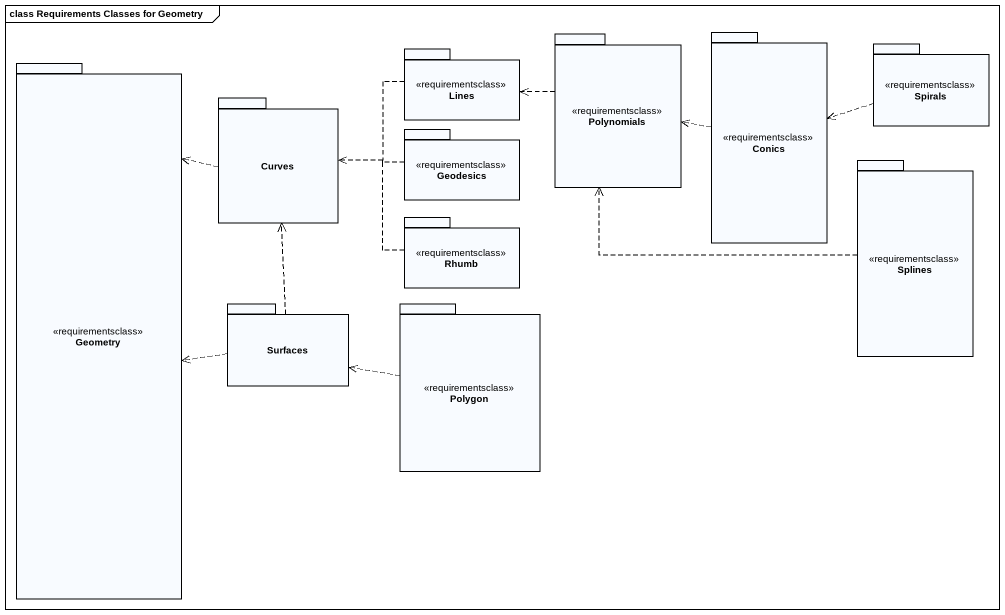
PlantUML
@startuml
mainframe class Requirements Classes for Geometry
package Polynomials <<requirementsclass>> {
}
package Conics <<requirementsclass>> {
}
package Geometry <<requirementsclass>> {
}
package Lines <<requirementsclass>> {
}
package Spirals <<requirementsclass>> {
}
package Curves {
}
package Geodesics <<requirementsclass>> {
}
package Splines <<requirementsclass>> {
}
package Rhumb <<requirementsclass>> {
}
package Surfaces {
}
package Polygon <<requirementsclass>> {
}
Polynomials .left.> Lines
Conics .left.> Polynomials
Lines .left.> Curves
Spirals .left.> Conics
Curves ..> Geometry
Geodesics .left.> Curves
Splines .left.> Polynomials
Rhumb .left.> Curves
Surfaces .left.> Geometry
Surfaces .up.> Curves
Polygon .left.> Surfaces
@enduml
